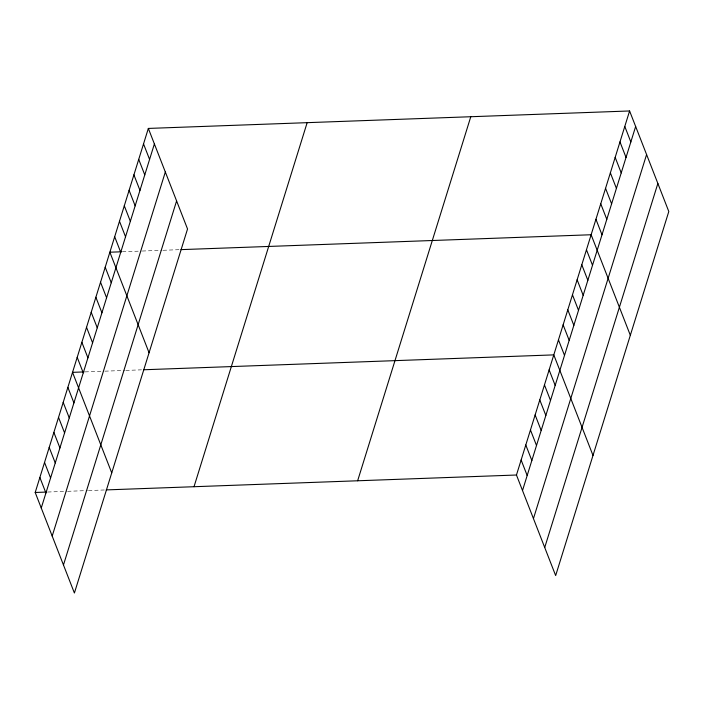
<?xml version="1.0" encoding="UTF-8"?>
<svg xmlns="http://www.w3.org/2000/svg" width="704" height="704" viewBox="0 0 704 704"><rect width="100%" height="100%" fill="white"/><g stroke="black" fill="none" stroke-linecap="round" stroke-linejoin="round"><path stroke-width="0.53" stroke-dasharray="3.52 2.64" d="M122.408 251.75L141.214 251.073M142.261 251.029L162.114 250.316M163.161 250.272L179.872 249.665M85.07 371.888L103.884 371.21M104.922 371.166L124.775 370.445M125.822 370.41L141.495 369.838M47.74 492.026L66.546 491.339M67.593 491.304L87.446 490.582M88.484 490.547L105.204 489.94"/><path stroke-width="1.06" d="M148.342 128.427L187.537 228.985L74.404 593.032L35.2 492.483L148.342 128.427L629.596 110.968L668.8 211.517L555.658 575.573L516.463 475.015L629.596 110.968M41.254 507.998L154.387 143.95M52.193 536.061L165.326 172.014M63.466 564.969L176.598 200.922M194.014 486.719L307.155 122.672M357.641 480.779L470.782 116.732M522.509 490.538L635.65 126.491M533.447 518.602L646.589 154.554M544.72 547.51L657.862 183.462M121.361 251.794L109.868 252.208L149.072 352.757M180.919 249.63L591.131 234.749L630.335 335.298M84.031 371.923L72.538 372.346L111.742 472.894M143.581 369.767L553.793 354.886L592.997 455.435M35.2 492.483L46.693 492.061M106.251 489.905L516.463 475.015M624.791 126.447L630.837 141.962M619.978 141.918L626.032 157.432M615.173 157.388L621.227 172.911M610.368 172.858L616.414 188.382M605.554 188.329L611.609 203.852M600.75 203.799L606.795 219.322M595.936 219.278L601.99 234.793M586.467 249.762L592.513 265.285M581.794 264.783L587.849 280.306M577.13 279.796L583.185 295.319M572.466 294.818L578.512 310.332M567.794 309.83L573.848 325.354M563.13 324.852L569.184 340.366M558.466 339.865L564.511 355.388M549.129 369.899L555.183 385.422M544.465 384.921L550.51 400.435M539.792 399.934L545.846 415.457M535.128 414.946L541.182 430.47M530.464 429.968L536.51 445.491M525.791 444.981L531.846 460.504M521.127 460.002L527.182 475.526M143.528 143.906L149.582 159.421M138.723 159.377L144.769 174.9M133.91 174.847L139.964 190.37M129.105 190.318L135.159 205.841M124.3 205.788L130.346 221.311M119.486 221.267L125.541 236.782M114.682 236.738L120.727 252.261M105.204 267.221L111.258 282.744M100.54 282.242L106.586 297.766M95.867 297.255L101.922 312.778M91.203 312.277L97.258 327.8M86.539 327.29L92.585 342.813M81.866 342.311L87.921 357.834M77.202 357.324L83.257 372.847M67.866 387.358L73.92 402.882M63.202 402.38L69.256 417.903M58.538 417.393L64.583 432.916M53.865 432.414L59.919 447.929M49.201 447.427L55.255 462.95M44.537 462.449L50.582 477.963M39.864 477.462L45.918 492.985"/></g></svg>
